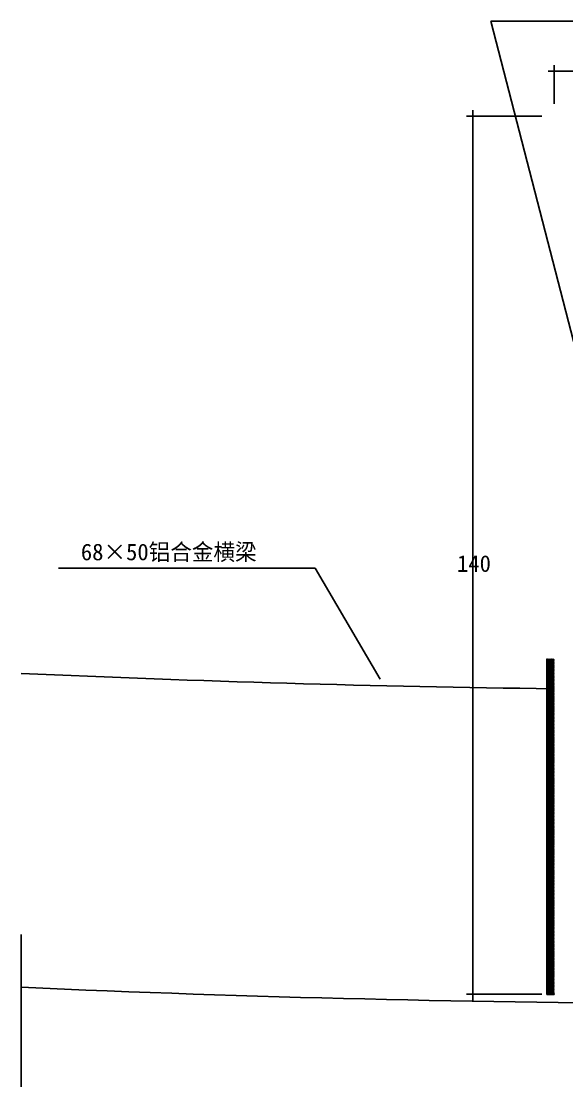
# Model space of a CAD drawing. Header units: metres. Extents: x 3031 to 3281, y 3473 to 3762.
# Drawn here: x 3031.3 to 3118.3, y 3588.9 to 3757.9 of the extents above; entities that cross this region are included whole.
import ezdxf

# ---------------------------------------------------------------- set-up
doc = ezdxf.new("R2010")
doc.units = ezdxf.units.M
for name, color, linetype in [('2', 3, 'Continuous'), ('ALUMINUM-H', 8, 'Continuous'), ('DIM', 4, 'Continuous')]:
    doc.layers.add(name, color=color, linetype=linetype)

# ---------------------------------------------------------------- blocks, each defined once
blk = doc.blocks.new('_OBLIQUE')
blk.add_line((-0.68, 0), (0.68, 0))

msp = doc.modelspace()

# ---------------------------------------------------------------- linework, layer by layer
msp.add_line((3031.3, 3612.26), (3031.3, 3545.8))
at = {"layer": '2'}
for radius, start, end in [(2600.5, 267.41, 269.28), (2650.5, 267.46, 269.83)]:
    msp.add_arc((3148.81, 6251.74), radius, start, end, dxfattribs=at)
at = {"layer": 'ALUMINUM-H'}
for p, q in [((3115.15, 3656.15), (3115.22, 3656.22)), ((3115.15, 3655.98), (3115.39, 3656.22)), ((3115.15, 3655.8), (3115.57, 3656.22)), ((3115.15, 3655.62), (3115.75, 3656.22)), ((3115.15, 3655.45), (3115.92, 3656.22)), ((3115.15, 3655.27), (3116.1, 3656.22)), ((3115.15, 3655.09), (3116.28, 3656.22)), ((3115.15, 3656.22), (3115.15, 3602.72)), ((3116.35, 3655), (3115.15, 3656.2)), ((3115.15, 3654.92), (3116.35, 3656.12)), ((3116.35, 3654.82), (3115.15, 3656.02)), ((3116.35, 3655.17), (3115.3, 3656.22)), ((3116.35, 3655.35), (3115.47, 3656.22)), ((3116.35, 3655.53), (3115.65, 3656.22)), ((3116.35, 3655.7), (3115.83, 3656.22)), ((3116.35, 3655.88), (3116, 3656.22)), ((3116.35, 3656.06), (3116.18, 3656.22)), ((3115.15, 3654.74), (3116.35, 3655.94)), ((3116.35, 3654.64), (3115.15, 3655.84)), ((3115.15, 3654.56), (3116.35, 3655.76)), ((3116.35, 3654.47), (3115.15, 3655.67)), ((3115.15, 3654.39), (3116.35, 3655.59)), ((3116.35, 3654.29), (3115.15, 3655.49)), ((3115.15, 3654.21), (3116.35, 3655.41)), ((3116.35, 3654.11), (3115.15, 3655.31)), ((3115.15, 3654.03), (3116.35, 3655.23)), ((3116.35, 3653.94), (3115.15, 3655.14)), ((3115.15, 3653.86), (3116.35, 3655.06)), ((3116.35, 3653.76), (3115.15, 3654.96)), ((3115.15, 3653.68), (3116.35, 3654.88)), ((3116.35, 3653.58), (3115.15, 3654.78)), ((3115.15, 3653.5), (3116.35, 3654.7)), ((3116.35, 3653.41), (3115.15, 3654.61)), ((3115.15, 3653.33), (3116.35, 3654.53)), ((3116.35, 3653.23), (3115.15, 3654.43)), ((3115.15, 3653.15), (3116.35, 3654.35)), ((3116.35, 3653.05), (3115.15, 3654.25)), ((3115.15, 3652.97), (3116.35, 3654.17)), ((3116.35, 3652.87), (3115.15, 3654.07)), ((3115.15, 3652.79), (3116.35, 3653.99)), ((3116.35, 3652.7), (3115.15, 3653.9)), ((3115.15, 3652.62), (3116.35, 3653.82)), ((3116.35, 3652.52), (3115.15, 3653.72)), ((3115.15, 3652.44), (3116.35, 3653.64)), ((3116.35, 3652.34), (3115.15, 3653.54)), ((3115.15, 3652.26), (3116.35, 3653.46)), ((3116.35, 3652.17), (3115.15, 3653.37)), ((3115.15, 3652.09), (3116.35, 3653.29)), ((3116.35, 3651.99), (3115.15, 3653.19)), ((3115.15, 3651.91), (3116.35, 3653.11)), ((3116.35, 3651.81), (3115.15, 3653.01)), ((3115.15, 3651.73), (3116.35, 3652.93)), ((3116.35, 3651.64), (3115.15, 3652.84)), ((3115.15, 3651.56), (3116.35, 3652.76)), ((3116.35, 3651.46), (3115.15, 3652.66)), ((3115.15, 3651.38), (3116.35, 3652.58)), ((3116.35, 3651.28), (3115.15, 3652.48)), ((3115.15, 3651.2), (3116.35, 3652.4)), ((3116.35, 3651.11), (3115.15, 3652.31)), ((3115.15, 3651.03), (3116.35, 3652.23)), ((3116.35, 3650.93), (3115.15, 3652.13)), ((3115.15, 3650.85), (3116.35, 3652.05)), ((3116.35, 3650.75), (3115.15, 3651.95)), ((3115.15, 3650.67), (3116.35, 3651.87)), ((3116.35, 3650.58), (3115.15, 3651.78)), ((3115.15, 3650.5), (3116.35, 3651.7)), ((3116.35, 3650.4), (3115.15, 3651.6)), ((3115.15, 3650.32), (3116.35, 3651.52)), ((3116.35, 3650.22), (3115.15, 3651.42)), ((3115.15, 3650.14), (3116.35, 3651.34)), ((3116.35, 3650.05), (3115.15, 3651.25)), ((3115.15, 3649.97), (3116.35, 3651.17)), ((3116.35, 3649.87), (3115.15, 3651.07)), ((3115.15, 3649.79), (3116.35, 3650.99)), ((3116.35, 3649.69), (3115.15, 3650.89)), ((3115.15, 3649.61), (3116.35, 3650.81)), ((3116.35, 3649.52), (3115.15, 3650.72)), ((3115.15, 3649.44), (3116.35, 3650.64)), ((3116.35, 3649.34), (3115.15, 3650.54)), ((3115.15, 3649.26), (3116.35, 3650.46)), ((3116.35, 3649.16), (3115.15, 3650.36)), ((3115.15, 3649.08), (3116.35, 3650.28)), ((3116.35, 3648.99), (3115.15, 3650.19)), ((3115.15, 3648.91), (3116.35, 3650.11)), ((3116.35, 3648.81), (3115.15, 3650.01)), ((3115.15, 3648.73), (3116.35, 3649.93)), ((3116.35, 3648.63), (3115.15, 3649.83)), ((3115.15, 3648.55), (3116.35, 3649.75)), ((3116.35, 3648.46), (3115.15, 3649.66)), ((3115.15, 3648.38), (3116.35, 3649.58)), ((3116.35, 3648.28), (3115.15, 3649.48)), ((3115.15, 3648.2), (3116.35, 3649.4)), ((3116.35, 3648.1), (3115.15, 3649.3)), ((3115.15, 3648.02), (3116.35, 3649.22)), ((3116.35, 3647.93), (3115.15, 3649.13)), ((3115.15, 3647.84), (3116.35, 3649.04)), ((3116.35, 3647.75), (3115.15, 3648.95)), ((3115.15, 3647.67), (3116.35, 3648.87)), ((3116.35, 3647.57), (3115.15, 3648.77)), ((3115.15, 3647.49), (3116.35, 3648.69)), ((3116.35, 3647.39), (3115.15, 3648.59)), ((3115.15, 3647.31), (3116.35, 3648.51)), ((3116.35, 3647.22), (3115.15, 3648.42)), ((3115.15, 3647.14), (3116.35, 3648.34)), ((3116.35, 3647.04), (3115.15, 3648.24)), ((3115.15, 3646.96), (3116.35, 3648.16)), ((3116.35, 3646.86), (3115.15, 3648.06)), ((3115.15, 3646.78), (3116.35, 3647.98)), ((3116.35, 3646.69), (3115.15, 3647.89)), ((3115.15, 3646.61), (3116.35, 3647.81)), ((3116.35, 3646.51), (3115.15, 3647.71)), ((3115.15, 3646.43), (3116.35, 3647.63)), ((3116.35, 3646.33), (3115.15, 3647.53)), ((3115.15, 3646.25), (3116.35, 3647.45)), ((3116.35, 3646.16), (3115.15, 3647.36)), ((3115.15, 3646.08), (3116.35, 3647.28)), ((3116.35, 3645.98), (3115.15, 3647.18)), ((3115.15, 3645.9), (3116.35, 3647.1)), ((3116.35, 3645.8), (3115.15, 3647)), ((3115.15, 3645.72), (3116.35, 3646.92)), ((3116.35, 3645.63), (3115.15, 3646.83)), ((3115.15, 3645.55), (3116.35, 3646.75)), ((3116.35, 3645.45), (3115.15, 3646.65)), ((3115.15, 3645.37), (3116.35, 3646.57)), ((3116.35, 3645.27), (3115.15, 3646.47)), ((3115.15, 3645.19), (3116.35, 3646.39)), ((3116.35, 3645.1), (3115.15, 3646.3)), ((3115.15, 3645.02), (3116.35, 3646.22)), ((3116.35, 3644.92), (3115.15, 3646.12)), ((3115.15, 3644.84), (3116.35, 3646.04)), ((3116.35, 3644.74), (3115.15, 3645.94)), ((3115.15, 3644.66), (3116.35, 3645.86)), ((3116.35, 3644.57), (3115.15, 3645.77)), ((3115.15, 3644.49), (3116.35, 3645.69)), ((3116.35, 3644.39), (3115.15, 3645.59)), ((3115.15, 3644.31), (3116.35, 3645.51)), ((3116.35, 3644.21), (3115.15, 3645.41)), ((3115.15, 3644.13), (3116.35, 3645.33)), ((3116.35, 3644.04), (3115.15, 3645.24)), ((3115.15, 3643.96), (3116.35, 3645.16)), ((3116.35, 3643.86), (3115.15, 3645.06)), ((3115.15, 3643.78), (3116.35, 3644.98)), ((3116.35, 3643.68), (3115.15, 3644.88)), ((3115.15, 3643.6), (3116.35, 3644.8)), ((3116.35, 3643.51), (3115.15, 3644.71)), ((3115.15, 3643.43), (3116.35, 3644.63)), ((3116.35, 3643.33), (3115.15, 3644.53)), ((3115.15, 3643.25), (3116.35, 3644.45)), ((3116.35, 3643.15), (3115.15, 3644.35)), ((3115.15, 3643.07), (3116.35, 3644.27)), ((3116.35, 3642.98), (3115.15, 3644.18)), ((3115.15, 3642.9), (3116.35, 3644.1)), ((3116.35, 3642.8), (3115.15, 3644)), ((3115.15, 3642.72), (3116.35, 3643.92)), ((3116.35, 3642.62), (3115.15, 3643.82)), ((3115.15, 3642.54), (3116.35, 3643.74)), ((3116.35, 3642.45), (3115.15, 3643.65)), ((3115.15, 3642.36), (3116.35, 3643.56)), ((3116.35, 3642.27), (3115.15, 3643.47)), ((3115.15, 3642.19), (3116.35, 3643.39)), ((3116.35, 3642.09), (3115.15, 3643.29)), ((3115.15, 3642.01), (3116.35, 3643.21)), ((3116.35, 3641.91), (3115.15, 3643.11)), ((3115.15, 3641.83), (3116.35, 3643.03)), ((3116.35, 3641.74), (3115.15, 3642.94)), ((3115.15, 3641.66), (3116.35, 3642.86)), ((3116.35, 3641.56), (3115.15, 3642.76)), ((3115.15, 3641.48), (3116.35, 3642.68)), ((3116.35, 3641.38), (3115.15, 3642.58)), ((3115.15, 3641.3), (3116.35, 3642.5)), ((3116.35, 3641.21), (3115.15, 3642.41)), ((3115.15, 3641.13), (3116.35, 3642.33)), ((3116.35, 3641.03), (3115.15, 3642.23)), ((3115.15, 3640.95), (3116.35, 3642.15)), ((3116.35, 3640.85), (3115.15, 3642.05)), ((3115.15, 3640.77), (3116.35, 3641.97)), ((3116.35, 3640.68), (3115.15, 3641.88)), ((3115.15, 3640.6), (3116.35, 3641.8)), ((3116.35, 3640.5), (3115.15, 3641.7)), ((3115.15, 3640.42), (3116.35, 3641.62)), ((3116.35, 3640.32), (3115.15, 3641.52)), ((3115.15, 3640.24), (3116.35, 3641.44)), ((3116.35, 3640.15), (3115.15, 3641.35)), ((3115.15, 3640.07), (3116.35, 3641.27)), ((3116.35, 3639.97), (3115.15, 3641.17)), ((3115.15, 3639.89), (3116.35, 3641.09)), ((3116.35, 3639.79), (3115.15, 3640.99)), ((3115.15, 3639.71), (3116.35, 3640.91)), ((3116.35, 3639.62), (3115.15, 3640.82)), ((3115.15, 3639.54), (3116.35, 3640.74)), ((3116.35, 3639.44), (3115.15, 3640.64)), ((3115.15, 3639.36), (3116.35, 3640.56)), ((3116.35, 3639.26), (3115.15, 3640.46)), ((3115.15, 3639.18), (3116.35, 3640.38)), ((3116.35, 3639.09), (3115.15, 3640.29)), ((3115.15, 3639.01), (3116.35, 3640.21)), ((3116.35, 3638.91), (3115.15, 3640.11)), ((3115.15, 3638.83), (3116.35, 3640.03)), ((3116.35, 3638.73), (3115.15, 3639.93)), ((3115.15, 3638.65), (3116.35, 3639.85)), ((3116.35, 3638.56), (3115.15, 3639.76)), ((3115.15, 3638.48), (3116.35, 3639.68)), ((3116.35, 3638.38), (3115.15, 3639.58)), ((3115.15, 3638.3), (3116.35, 3639.5)), ((3116.35, 3638.2), (3115.15, 3639.4)), ((3115.15, 3638.12), (3116.35, 3639.32)), ((3116.35, 3638.03), (3115.15, 3639.23)), ((3115.15, 3637.95), (3116.35, 3639.15)), ((3116.35, 3637.85), (3115.15, 3639.05)), ((3115.15, 3637.77), (3116.35, 3638.97)), ((3116.35, 3637.67), (3115.15, 3638.87)), ((3115.15, 3637.59), (3116.35, 3638.79)), ((3116.35, 3637.5), (3115.15, 3638.7)), ((3115.15, 3637.42), (3116.35, 3638.62)), ((3116.35, 3637.32), (3115.15, 3638.52)), ((3115.15, 3637.24), (3116.35, 3638.44)), ((3116.35, 3637.14), (3115.15, 3638.34)), ((3115.15, 3637.06), (3116.35, 3638.26)), ((3116.35, 3636.96), (3115.15, 3638.16)), ((3115.15, 3636.88), (3116.35, 3638.08)), ((3116.35, 3636.79), (3115.15, 3637.99)), ((3115.15, 3636.71), (3116.35, 3637.91)), ((3116.35, 3636.61), (3115.15, 3637.81)), ((3115.15, 3636.53), (3116.35, 3637.73)), ((3116.35, 3636.43), (3115.15, 3637.63)), ((3115.15, 3636.35), (3116.35, 3637.55)), ((3116.35, 3636.26), (3115.15, 3637.46)), ((3115.15, 3636.18), (3116.35, 3637.38)), ((3116.35, 3636.08), (3115.15, 3637.28)), ((3115.15, 3636), (3116.35, 3637.2)), ((3116.35, 3635.9), (3115.15, 3637.1)), ((3115.15, 3635.82), (3116.35, 3637.02)), ((3116.35, 3635.73), (3115.15, 3636.93)), ((3115.15, 3635.65), (3116.35, 3636.85)), ((3116.35, 3635.55), (3115.15, 3636.75)), ((3115.15, 3635.47), (3116.35, 3636.67)), ((3116.35, 3635.37), (3115.15, 3636.57)), ((3115.15, 3635.29), (3116.35, 3636.49)), ((3116.35, 3635.2), (3115.15, 3636.4)), ((3115.15, 3635.12), (3116.35, 3636.32)), ((3116.35, 3635.02), (3115.15, 3636.22)), ((3115.15, 3634.94), (3116.35, 3636.14)), ((3116.35, 3634.84), (3115.15, 3636.04)), ((3115.15, 3634.76), (3116.35, 3635.96)), ((3116.35, 3634.67), (3115.15, 3635.87)), ((3115.15, 3634.59), (3116.35, 3635.79)), ((3116.35, 3634.49), (3115.15, 3635.69)), ((3115.15, 3634.41), (3116.35, 3635.61)), ((3116.35, 3634.31), (3115.15, 3635.51)), ((3115.15, 3634.23), (3116.35, 3635.43)), ((3116.35, 3634.14), (3115.15, 3635.34)), ((3115.15, 3634.06), (3116.35, 3635.26)), ((3116.35, 3633.96), (3115.15, 3635.16)), ((3115.15, 3633.88), (3116.35, 3635.08)), ((3116.35, 3633.78), (3115.15, 3634.98)), ((3115.15, 3633.7), (3116.35, 3634.9)), ((3116.35, 3633.61), (3115.15, 3634.81)), ((3115.15, 3633.53), (3116.35, 3634.73)), ((3116.35, 3633.43), (3115.15, 3634.63)), ((3115.15, 3633.35), (3116.35, 3634.55)), ((3116.35, 3633.25), (3115.15, 3634.45)), ((3115.15, 3633.17), (3116.35, 3634.37)), ((3116.35, 3633.08), (3115.15, 3634.28)), ((3115.15, 3633), (3116.35, 3634.2)), ((3116.35, 3632.9), (3115.15, 3634.1)), ((3115.15, 3632.82), (3116.35, 3634.02)), ((3116.35, 3632.72), (3115.15, 3633.92)), ((3115.15, 3632.64), (3116.35, 3633.84)), ((3116.35, 3632.55), (3115.15, 3633.75)), ((3115.15, 3632.47), (3116.35, 3633.67)), ((3116.35, 3632.37), (3115.15, 3633.57)), ((3115.15, 3632.29), (3116.35, 3633.49)), ((3116.35, 3632.19), (3115.15, 3633.39)), ((3115.15, 3632.11), (3116.35, 3633.31)), ((3116.35, 3632.02), (3115.15, 3633.22)), ((3115.15, 3631.94), (3116.35, 3633.14)), ((3116.35, 3631.84), (3115.15, 3633.04)), ((3115.15, 3631.76), (3116.35, 3632.96)), ((3116.35, 3631.66), (3115.15, 3632.86)), ((3115.15, 3631.58), (3116.35, 3632.78)), ((3116.35, 3631.48), (3115.15, 3632.68)), ((3115.15, 3631.4), (3116.35, 3632.6)), ((3116.35, 3631.31), (3115.15, 3632.51)), ((3115.15, 3631.23), (3116.35, 3632.43)), ((3116.35, 3631.13), (3115.15, 3632.33)), ((3115.15, 3631.05), (3116.35, 3632.25)), ((3116.35, 3630.95), (3115.15, 3632.15)), ((3115.15, 3630.87), (3116.35, 3632.07)), ((3116.35, 3630.78), (3115.15, 3631.98)), ((3115.15, 3630.7), (3116.35, 3631.9)), ((3116.35, 3630.6), (3115.15, 3631.8)), ((3115.15, 3630.52), (3116.35, 3631.72)), ((3116.35, 3630.42), (3115.15, 3631.62)), ((3115.15, 3630.34), (3116.35, 3631.54)), ((3116.35, 3630.25), (3115.15, 3631.45)), ((3115.15, 3630.17), (3116.35, 3631.37)), ((3116.35, 3630.07), (3115.15, 3631.27)), ((3115.15, 3629.99), (3116.35, 3631.19)), ((3116.35, 3629.89), (3115.15, 3631.09)), ((3115.15, 3629.81), (3116.35, 3631.01)), ((3116.35, 3629.72), (3115.15, 3630.92)), ((3115.15, 3629.64), (3116.35, 3630.84)), ((3116.35, 3629.54), (3115.15, 3630.74)), ((3115.15, 3629.46), (3116.35, 3630.66)), ((3116.35, 3629.36), (3115.15, 3630.56)), ((3115.15, 3629.28), (3116.35, 3630.48)), ((3116.35, 3629.19), (3115.15, 3630.39)), ((3115.15, 3629.11), (3116.35, 3630.31)), ((3116.35, 3629.01), (3115.15, 3630.21)), ((3115.15, 3628.93), (3116.35, 3630.13)), ((3116.35, 3628.83), (3115.15, 3630.03)), ((3115.15, 3628.75), (3116.35, 3629.95)), ((3116.35, 3628.66), (3115.15, 3629.86)), ((3115.15, 3628.58), (3116.35, 3629.78)), ((3116.35, 3628.48), (3115.15, 3629.68)), ((3115.15, 3628.4), (3116.35, 3629.6)), ((3116.35, 3628.3), (3115.15, 3629.5)), ((3115.15, 3628.22), (3116.35, 3629.42)), ((3116.35, 3628.13), (3115.15, 3629.33)), ((3115.15, 3628.05), (3116.35, 3629.25)), ((3116.35, 3627.95), (3115.15, 3629.15)), ((3115.15, 3627.87), (3116.35, 3629.07)), ((3116.35, 3627.77), (3115.15, 3628.97)), ((3115.15, 3627.69), (3116.35, 3628.89)), ((3116.35, 3627.6), (3115.15, 3628.8)), ((3115.15, 3627.52), (3116.35, 3628.72)), ((3116.35, 3627.42), (3115.15, 3628.62)), ((3115.15, 3627.34), (3116.35, 3628.54)), ((3116.35, 3627.24), (3115.15, 3628.44)), ((3115.15, 3627.16), (3116.35, 3628.36)), ((3116.35, 3627.07), (3115.15, 3628.27)), ((3115.15, 3626.99), (3116.35, 3628.19)), ((3116.35, 3626.89), (3115.15, 3628.09)), ((3115.15, 3626.81), (3116.35, 3628.01)), ((3116.35, 3626.71), (3115.15, 3627.91)), ((3115.15, 3626.63), (3116.35, 3627.83)), ((3116.35, 3626.54), (3115.15, 3627.74)), ((3115.15, 3626.46), (3116.35, 3627.66)), ((3116.35, 3626.36), (3115.15, 3627.56)), ((3115.15, 3626.28), (3116.35, 3627.48)), ((3116.35, 3626.18), (3115.15, 3627.38)), ((3115.15, 3626.1), (3116.35, 3627.3)), ((3116.35, 3626), (3115.15, 3627.2)), ((3115.15, 3625.92), (3116.35, 3627.12)), ((3116.35, 3625.83), (3115.15, 3627.03)), ((3115.15, 3625.75), (3116.35, 3626.95)), ((3116.35, 3625.65), (3115.15, 3626.85)), ((3115.15, 3625.57), (3116.35, 3626.77)), ((3116.35, 3625.47), (3115.15, 3626.67)), ((3115.15, 3625.39), (3116.35, 3626.59)), ((3116.35, 3625.3), (3115.15, 3626.5)), ((3115.15, 3625.22), (3116.35, 3626.42)), ((3116.35, 3625.12), (3115.15, 3626.32)), ((3115.15, 3625.04), (3116.35, 3626.24)), ((3116.35, 3624.94), (3115.15, 3626.14)), ((3115.15, 3624.86), (3116.35, 3626.06)), ((3116.35, 3624.77), (3115.15, 3625.97)), ((3115.15, 3624.69), (3116.35, 3625.89)), ((3116.35, 3624.59), (3115.15, 3625.79)), ((3115.15, 3624.51), (3116.35, 3625.71)), ((3116.35, 3624.41), (3115.15, 3625.61)), ((3115.15, 3624.33), (3116.35, 3625.53)), ((3116.35, 3624.24), (3115.15, 3625.44)), ((3115.15, 3624.16), (3116.35, 3625.36)), ((3116.35, 3624.06), (3115.15, 3625.26)), ((3115.15, 3623.98), (3116.35, 3625.18)), ((3116.35, 3623.88), (3115.15, 3625.08)), ((3115.15, 3623.8), (3116.35, 3625)), ((3116.35, 3623.71), (3115.15, 3624.91)), ((3115.15, 3623.63), (3116.35, 3624.83)), ((3116.35, 3623.53), (3115.15, 3624.73)), ((3115.15, 3623.45), (3116.35, 3624.65)), ((3116.35, 3623.35), (3115.15, 3624.55)), ((3115.15, 3623.27), (3116.35, 3624.47)), ((3116.35, 3623.18), (3115.15, 3624.38)), ((3115.15, 3623.1), (3116.35, 3624.3)), ((3116.35, 3623), (3115.15, 3624.2)), ((3115.15, 3622.92), (3116.35, 3624.12)), ((3116.35, 3622.82), (3115.15, 3624.02)), ((3115.15, 3622.74), (3116.35, 3623.94)), ((3116.35, 3622.65), (3115.15, 3623.85)), ((3115.15, 3622.57), (3116.35, 3623.77)), ((3116.35, 3622.47), (3115.15, 3623.67)), ((3115.15, 3622.39), (3116.35, 3623.59)), ((3116.35, 3622.29), (3115.15, 3623.49)), ((3115.15, 3622.21), (3116.35, 3623.41)), ((3116.35, 3622.12), (3115.15, 3623.32)), ((3115.15, 3622.04), (3116.35, 3623.24)), ((3116.35, 3621.94), (3115.15, 3623.14)), ((3115.15, 3621.86), (3116.35, 3623.06)), ((3116.35, 3621.76), (3115.15, 3622.96)), ((3115.15, 3621.68), (3116.35, 3622.88)), ((3116.35, 3621.59), (3115.15, 3622.79)), ((3115.15, 3621.51), (3116.35, 3622.71)), ((3116.35, 3621.41), (3115.15, 3622.61)), ((3115.15, 3621.33), (3116.35, 3622.53)), ((3116.35, 3621.23), (3115.15, 3622.43)), ((3115.15, 3621.15), (3116.35, 3622.35)), ((3116.35, 3621.06), (3115.15, 3622.26)), ((3115.15, 3620.97), (3116.35, 3622.17)), ((3116.35, 3620.88), (3115.15, 3622.08)), ((3115.15, 3620.8), (3116.35, 3622)), ((3116.35, 3620.7), (3115.15, 3621.9)), ((3115.15, 3620.62), (3116.35, 3621.82)), ((3116.35, 3620.52), (3115.15, 3621.72)), ((3115.15, 3620.44), (3116.35, 3621.64)), ((3116.35, 3620.35), (3115.15, 3621.55)), ((3115.15, 3620.27), (3116.35, 3621.47)), ((3116.35, 3620.17), (3115.15, 3621.37)), ((3115.15, 3620.09), (3116.35, 3621.29)), ((3116.35, 3619.99), (3115.15, 3621.19)), ((3115.15, 3619.91), (3116.35, 3621.11)), ((3116.35, 3619.82), (3115.15, 3621.02)), ((3115.15, 3619.74), (3116.35, 3620.94)), ((3116.35, 3619.64), (3115.15, 3620.84)), ((3115.15, 3619.56), (3116.35, 3620.76)), ((3116.35, 3619.46), (3115.15, 3620.66)), ((3115.15, 3619.38), (3116.35, 3620.58)), ((3116.35, 3619.29), (3115.15, 3620.49)), ((3115.15, 3619.21), (3116.35, 3620.41)), ((3116.35, 3619.11), (3115.15, 3620.31)), ((3115.15, 3619.03), (3116.35, 3620.23)), ((3116.35, 3618.93), (3115.15, 3620.13)), ((3115.15, 3618.85), (3116.35, 3620.05)), ((3116.35, 3618.76), (3115.15, 3619.96)), ((3115.15, 3618.68), (3116.35, 3619.88)), ((3116.35, 3618.58), (3115.15, 3619.78)), ((3115.15, 3618.5), (3116.35, 3619.7)), ((3116.35, 3618.4), (3115.15, 3619.6)), ((3115.15, 3618.32), (3116.35, 3619.52)), ((3116.35, 3618.23), (3115.15, 3619.43)), ((3115.15, 3618.15), (3116.35, 3619.35)), ((3116.35, 3618.05), (3115.15, 3619.25)), ((3115.15, 3617.97), (3116.35, 3619.17)), ((3116.35, 3617.87), (3115.15, 3619.07)), ((3115.15, 3617.79), (3116.35, 3618.99)), ((3116.35, 3617.7), (3115.15, 3618.9)), ((3115.15, 3617.62), (3116.35, 3618.82)), ((3116.35, 3617.52), (3115.15, 3618.72)), ((3115.15, 3617.44), (3116.35, 3618.64)), ((3116.35, 3617.34), (3115.15, 3618.54)), ((3115.15, 3617.26), (3116.35, 3618.46)), ((3116.35, 3617.17), (3115.15, 3618.37)), ((3115.15, 3617.09), (3116.35, 3618.29)), ((3116.35, 3616.99), (3115.15, 3618.19)), ((3115.15, 3616.91), (3116.35, 3618.11)), ((3116.35, 3616.81), (3115.15, 3618.01)), ((3115.15, 3616.73), (3116.35, 3617.93)), ((3116.35, 3616.64), (3115.15, 3617.84)), ((3115.15, 3616.56), (3116.35, 3617.76)), ((3116.35, 3616.46), (3115.15, 3617.66)), ((3115.15, 3616.38), (3116.35, 3617.58)), ((3116.35, 3616.28), (3115.15, 3617.48)), ((3115.15, 3616.2), (3116.35, 3617.4)), ((3116.35, 3616.11), (3115.15, 3617.31)), ((3115.15, 3616.03), (3116.35, 3617.23)), ((3116.35, 3615.93), (3115.15, 3617.13)), ((3115.15, 3615.85), (3116.35, 3617.05)), ((3116.35, 3615.75), (3115.15, 3616.95)), ((3115.15, 3615.67), (3116.35, 3616.87)), ((3116.35, 3615.57), (3115.15, 3616.77)), ((3115.15, 3615.49), (3116.35, 3616.69)), ((3116.35, 3615.4), (3115.15, 3616.6)), ((3115.15, 3615.32), (3116.35, 3616.52)), ((3116.35, 3615.22), (3115.15, 3616.42)), ((3115.15, 3615.14), (3116.35, 3616.34)), ((3116.35, 3615.04), (3115.15, 3616.24)), ((3115.15, 3614.96), (3116.35, 3616.16)), ((3116.35, 3614.87), (3115.15, 3616.07)), ((3115.15, 3614.79), (3116.35, 3615.99)), ((3116.35, 3614.69), (3115.15, 3615.89)), ((3115.15, 3614.61), (3116.35, 3615.81)), ((3116.35, 3614.51), (3115.15, 3615.71)), ((3115.15, 3614.43), (3116.35, 3615.63)), ((3116.35, 3614.34), (3115.15, 3615.54)), ((3115.15, 3614.26), (3116.35, 3615.46)), ((3116.35, 3614.16), (3115.15, 3615.36)), ((3115.15, 3614.08), (3116.35, 3615.28)), ((3116.35, 3613.98), (3115.15, 3615.18)), ((3115.15, 3613.9), (3116.35, 3615.1)), ((3116.35, 3613.81), (3115.15, 3615.01)), ((3115.15, 3613.73), (3116.35, 3614.93)), ((3116.35, 3613.63), (3115.15, 3614.83)), ((3115.15, 3613.55), (3116.35, 3614.75)), ((3116.35, 3613.45), (3115.15, 3614.65)), ((3115.15, 3613.37), (3116.35, 3614.57)), ((3116.35, 3613.28), (3115.15, 3614.48)), ((3115.15, 3613.2), (3116.35, 3614.4)), ((3116.35, 3613.1), (3115.15, 3614.3)), ((3115.15, 3613.02), (3116.35, 3614.22)), ((3116.35, 3612.92), (3115.15, 3614.12)), ((3115.15, 3612.84), (3116.35, 3614.04)), ((3116.35, 3612.75), (3115.15, 3613.95)), ((3115.15, 3612.67), (3116.35, 3613.87)), ((3116.35, 3612.57), (3115.15, 3613.77)), ((3115.15, 3612.49), (3116.35, 3613.69)), ((3116.35, 3612.39), (3115.15, 3613.59)), ((3115.15, 3612.31), (3116.35, 3613.51)), ((3116.35, 3612.22), (3115.15, 3613.42)), ((3115.15, 3612.14), (3116.35, 3613.34)), ((3116.35, 3612.04), (3115.15, 3613.24)), ((3115.15, 3611.96), (3116.35, 3613.16)), ((3116.35, 3611.86), (3115.15, 3613.06)), ((3115.15, 3611.78), (3116.35, 3612.98)), ((3116.35, 3611.69), (3115.15, 3612.89)), ((3115.15, 3611.61), (3116.35, 3612.81)), ((3116.35, 3611.51), (3115.15, 3612.71)), ((3115.15, 3611.43), (3116.35, 3612.63)), ((3116.35, 3611.33), (3115.15, 3612.53)), ((3115.15, 3611.25), (3116.35, 3612.45)), ((3116.35, 3611.16), (3115.15, 3612.36)), ((3115.15, 3611.08), (3116.35, 3612.28)), ((3116.35, 3610.98), (3115.15, 3612.18)), ((3115.15, 3610.9), (3116.35, 3612.1)), ((3116.35, 3610.8), (3115.15, 3612)), ((3115.15, 3610.72), (3116.35, 3611.92)), ((3116.35, 3610.63), (3115.15, 3611.83)), ((3115.15, 3610.55), (3116.35, 3611.75)), ((3116.35, 3610.45), (3115.15, 3611.65)), ((3115.15, 3610.37), (3116.35, 3611.57)), ((3116.35, 3610.27), (3115.15, 3611.47)), ((3115.15, 3610.19), (3116.35, 3611.39)), ((3116.35, 3610.09), (3115.15, 3611.29)), ((3115.15, 3610.01), (3116.35, 3611.21)), ((3116.35, 3609.92), (3115.15, 3611.12)), ((3115.15, 3609.84), (3116.35, 3611.04)), ((3116.35, 3609.74), (3115.15, 3610.94)), ((3115.15, 3609.66), (3116.35, 3610.86)), ((3116.35, 3609.56), (3115.15, 3610.76)), ((3115.15, 3609.48), (3116.35, 3610.68)), ((3116.35, 3609.39), (3115.15, 3610.59)), ((3115.15, 3609.31), (3116.35, 3610.51)), ((3116.35, 3609.21), (3115.15, 3610.41)), ((3115.15, 3609.13), (3116.35, 3610.33)), ((3116.35, 3609.03), (3115.15, 3610.23)), ((3115.15, 3608.95), (3116.35, 3610.15)), ((3116.35, 3608.86), (3115.15, 3610.06)), ((3115.15, 3608.78), (3116.35, 3609.98)), ((3116.35, 3608.68), (3115.15, 3609.88)), ((3115.15, 3608.6), (3116.35, 3609.8)), ((3116.35, 3608.5), (3115.15, 3609.7)), ((3115.15, 3608.42), (3116.35, 3609.62)), ((3116.35, 3608.33), (3115.15, 3609.53)), ((3115.15, 3608.25), (3116.35, 3609.45)), ((3116.35, 3608.15), (3115.15, 3609.35)), ((3115.15, 3608.07), (3116.35, 3609.27)), ((3116.35, 3607.97), (3115.15, 3609.17)), ((3115.15, 3607.89), (3116.35, 3609.09)), ((3116.35, 3607.8), (3115.15, 3609)), ((3115.15, 3607.72), (3116.35, 3608.92)), ((3116.35, 3607.62), (3115.15, 3608.82)), ((3115.15, 3607.54), (3116.35, 3608.74)), ((3116.35, 3607.44), (3115.15, 3608.64)), ((3115.15, 3607.36), (3116.35, 3608.56)), ((3116.35, 3607.27), (3115.15, 3608.47)), ((3115.15, 3607.19), (3116.35, 3608.39)), ((3116.35, 3607.09), (3115.15, 3608.29)), ((3115.15, 3607.01), (3116.35, 3608.21)), ((3116.35, 3606.91), (3115.15, 3608.11)), ((3115.15, 3606.83), (3116.35, 3608.03)), ((3116.35, 3606.74), (3115.15, 3607.94)), ((3115.15, 3606.66), (3116.35, 3607.86)), ((3116.35, 3606.56), (3115.15, 3607.76)), ((3115.15, 3606.48), (3116.35, 3607.68)), ((3116.35, 3606.38), (3115.15, 3607.58)), ((3115.15, 3606.3), (3116.35, 3607.5)), ((3116.35, 3606.21), (3115.15, 3607.41)), ((3115.15, 3606.13), (3116.35, 3607.33)), ((3116.35, 3606.03), (3115.15, 3607.23)), ((3115.15, 3605.95), (3116.35, 3607.15)), ((3116.35, 3605.85), (3115.15, 3607.05)), ((3115.15, 3605.77), (3116.35, 3606.97)), ((3116.35, 3605.68), (3115.15, 3606.88)), ((3115.15, 3605.6), (3116.35, 3606.8)), ((3116.35, 3605.5), (3115.15, 3606.7)), ((3115.15, 3605.42), (3116.35, 3606.62)), ((3116.35, 3605.32), (3115.15, 3606.52)), ((3115.15, 3605.24), (3116.35, 3606.44)), ((3116.35, 3605.15), (3115.15, 3606.35)), ((3115.15, 3605.07), (3116.35, 3606.27)), ((3116.35, 3604.97), (3115.15, 3606.17)), ((3115.15, 3604.89), (3116.35, 3606.09)), ((3116.35, 3604.79), (3115.15, 3605.99)), ((3115.15, 3604.71), (3116.35, 3605.91)), ((3116.35, 3604.61), (3115.15, 3605.81)), ((3115.15, 3604.53), (3116.35, 3605.73)), ((3116.35, 3604.44), (3115.15, 3605.64)), ((3115.15, 3604.36), (3116.35, 3605.56)), ((3116.35, 3604.26), (3115.15, 3605.46)), ((3115.15, 3604.18), (3116.35, 3605.38)), ((3116.35, 3604.08), (3115.15, 3605.28)), ((3115.15, 3604), (3116.35, 3605.2)), ((3116.35, 3603.91), (3115.15, 3605.11)), ((3115.15, 3603.83), (3116.35, 3605.03)), ((3116.35, 3603.73), (3115.15, 3604.93)), ((3115.15, 3603.65), (3116.35, 3604.85)), ((3116.35, 3603.55), (3115.15, 3604.75)), ((3115.15, 3603.47), (3116.35, 3604.67)), ((3116.35, 3603.38), (3115.15, 3604.58)), ((3115.15, 3603.3), (3116.35, 3604.5)), ((3116.35, 3603.2), (3115.15, 3604.4)), ((3115.15, 3603.12), (3116.35, 3604.32)), ((3116.35, 3603.02), (3115.15, 3604.22)), ((3115.15, 3602.94), (3116.35, 3604.14)), ((3116.35, 3602.85), (3115.15, 3604.05)), ((3115.15, 3602.77), (3116.35, 3603.97)), ((3116.3, 3602.72), (3115.15, 3603.87)), ((3116.12, 3602.72), (3115.15, 3603.69)), ((3115.28, 3602.72), (3116.35, 3603.79)), ((3115.45, 3602.72), (3116.35, 3603.61)), ((3115.94, 3602.72), (3115.15, 3603.52)), ((3115.77, 3602.72), (3115.15, 3603.34)), ((3115.59, 3602.72), (3115.15, 3603.16)), ((3115.41, 3602.72), (3115.15, 3602.99)), ((3115.24, 3602.72), (3115.15, 3602.81)), ((3116.35, 3602.72), (3115.15, 3602.72)), ((3115.63, 3602.72), (3116.35, 3603.44)), ((3115.81, 3602.72), (3116.35, 3603.26)), ((3115.98, 3602.72), (3116.35, 3603.08)), ((3116.16, 3602.72), (3116.35, 3602.91)), ((3116.34, 3602.72), (3116.35, 3602.73))]:
    msp.add_line(p, q, dxfattribs=at)
at = {"layer": 'DIM'}
for p, q in [((3121.51, 3698.86), (3106.24, 3757.88)), ((3106.24, 3757.88), (3138.29, 3757.88)), ((3116.35, 3744.72), (3116.35, 3750.89)), ((3116.35, 3749.89), (3181.35, 3749.89)), ((3114.35, 3742.72), (3102.34, 3742.72)), ((3103.34, 3742.72), (3103.34, 3602.73)), ((3114.35, 3602.73), (3102.34, 3602.73))]:
    msp.add_line(p, q, dxfattribs=at)
msp.add_lwpolyline([(3088.56, 3652.96), (3078.19, 3670.66), (3037.23, 3670.66)], dxfattribs=at)

# ---------------------------------------------------------------- block references
at = {"layer": 'DIM', "xscale": 1.46, "yscale": 1.46, "zscale": 1.46}
for p, rotation in [((3116.35, 3749.89), 180), ((3103.34, 3742.72), 90), ((3103.34, 3602.73), 270)]:
    msp.add_blockref('_OBLIQUE', p, dxfattribs=dict(at, rotation=rotation))

# ---------------------------------------------------------------- texts
at = {"layer": 'DIM'}
msp.add_text('68×50铝合金横梁', height=2.65, dxfattribs=at).set_placement((3040.82, 3671.93))
at = {"layer": 'DIM', "insert": (3100.83, 3672.73), "char_height": 2.65, "attachment_point": 1}
msp.add_mtext('\\A1;140', dxfattribs=at)

doc.saveas('drawing.dxf')
